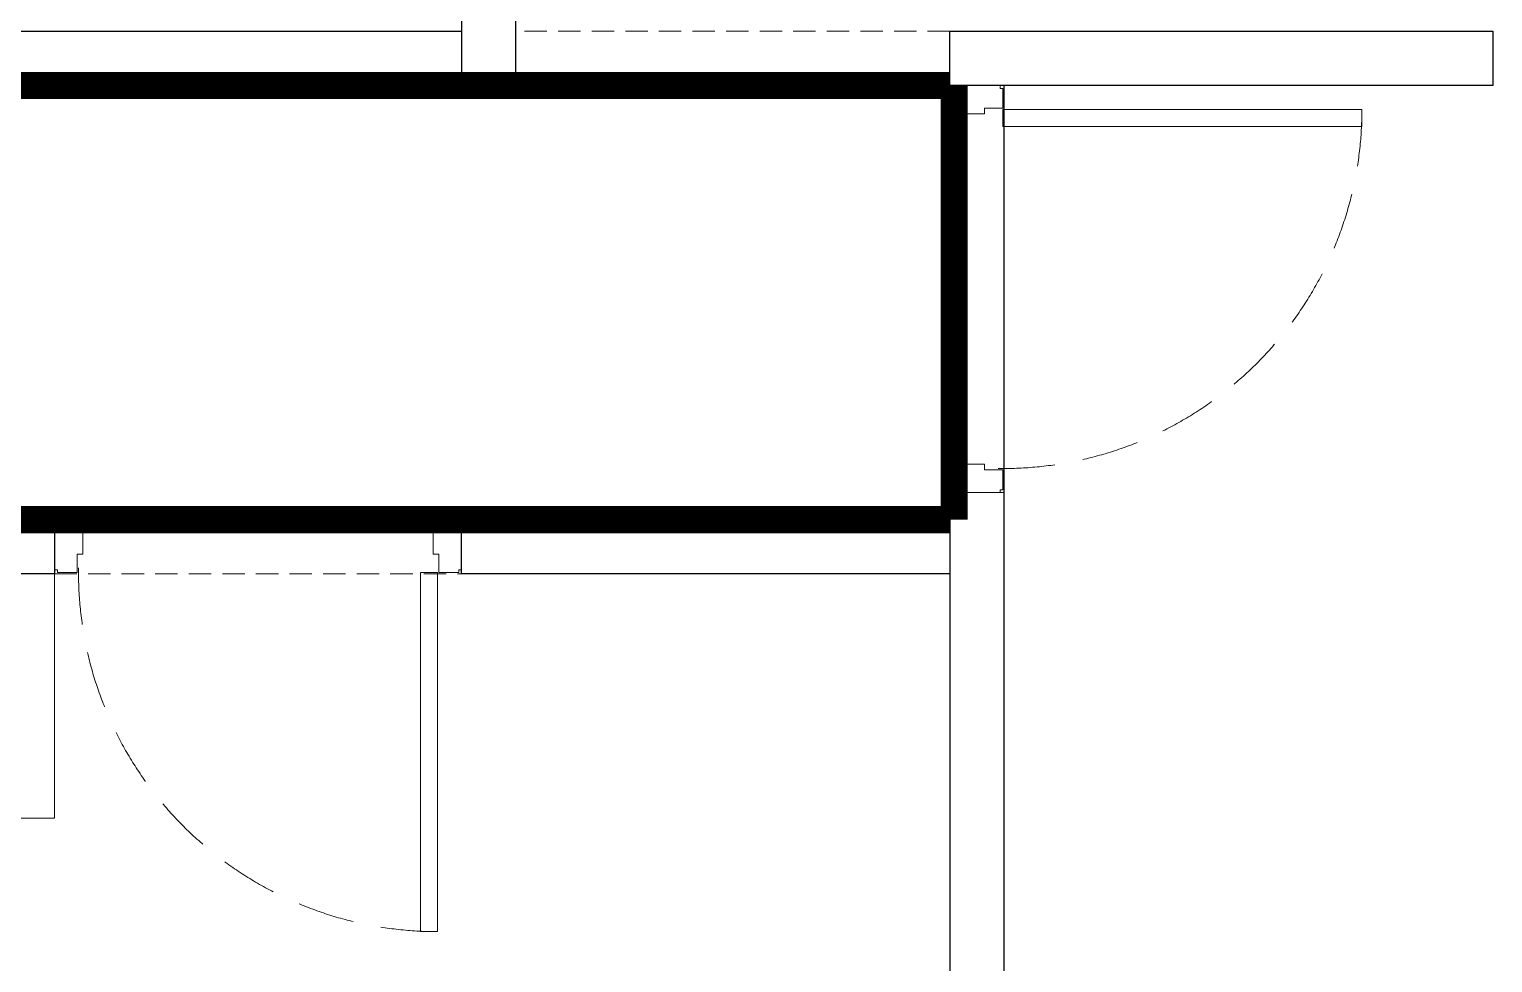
# Model space of a CAD drawing. Header units: feet. Extents: x 6972614 to 7004462, y -5279436 to -5273695.
# Drawn here: x 6988928 to 6991624, y -5277221 to -5275501 of the extents above; entities that cross this region are included whole.
import ezdxf

# ---------------------------------------------------------------- set-up
doc = ezdxf.new("R2010")
doc.units = ezdxf.units.FT
doc.header["$LTSCALE"] = 33
doc.header["$MEASUREMENT"] = 0
for name, pattern in [('a_p6_plan_L18$0$HIDDEN', [0.375, 0.25, -0.125]), ('ACAD_ISO03W100', [30, 12, -18]), ('HIDDEN2', [4.7625, 3.175, -1.5875])]:
    doc.linetypes.add(name, pattern=pattern)
for name, color, linetype, lineweight in [('Door', 2, 'Continuous', 13), ('LENS-CURTAIN', 5, 'a_p6_plan_L18$0$HIDDEN', 9), ('LENS-DOOR', 34, 'Continuous', 20), ('LENS-PARTITION', 21, 'Continuous', 25), ('LK-FF&E WALL', 1, 'Continuous', 9), ('LK-TILES FINISH', 251, 'Continuous', 5)]:
    doc.layers.add(name, color=color, linetype=linetype, lineweight=lineweight)
doc.layers.add('LAMINATE FINISH', color=80, linetype='Continuous')

# ---------------------------------------------------------------- blocks, each defined once
blk = doc.blocks.new('*U43')
at = {"layer": 'LENS-DOOR'}
for p, q in [((548121.7, 1779235.3), (548121.7, 1778573.8)), ((548121.7, 1779235.3), (548153, 1779235.3)), ((548153, 1778573.8), (548153, 1779235.3)), ((547447.3, 1778568.6), (547452.5, 1778568.6)), ((547447.3, 1778484.1), (547447.3, 1778568.6)), ((547452.5, 1778573.8), (547488.9, 1778573.8)), ((547452.5, 1778568.6), (547452.5, 1778573.8)), ((547488.9, 1778539.9), (547488.9, 1778573.8)), ((548121.7, 1778573.8), (548153, 1778573.8)), ((548192.1, 1778573.8), (548155.6, 1778573.8)), ((548155.6, 1778539.9), (548155.6, 1778573.8)), ((548192.1, 1778568.6), (548192.1, 1778573.8)), ((548197.3, 1778568.6), (548192.1, 1778568.6)), ((548197.3, 1778484.1), (548197.3, 1778568.6)), ((547488.9, 1778539.9), (547499.3, 1778539.9)), ((547499.3, 1778478.9), (547499.3, 1778539.9)), ((548145.2, 1778478.9), (548145.2, 1778539.9)), ((548155.6, 1778539.9), (548145.2, 1778539.9)), ((547447.3, 1778484.1), (547452.5, 1778484.1)), ((547452.5, 1778478.9), (547452.5, 1778484.1)), ((547452.5, 1778478.9), (547499.3, 1778478.9)), ((548192.1, 1778478.9), (548145.2, 1778478.9)), ((548192.1, 1778478.9), (548192.1, 1778484.1)), ((548197.3, 1778484.1), (548192.1, 1778484.1))]:
    blk.add_line(p, q, dxfattribs=at)
at = {"layer": 'LENS-DOOR', "color": 7, "linetype": 'HIDDEN2'}
blk.add_ellipse((548153, 1778573.8), major_axis=(-661.5, 0), ratio=1, start_param=-1.570791, end_param=0.051209, dxfattribs=at)
blk = doc.blocks.new('*U44')
at = {"layer": 'LENS-DOOR'}
for p, q in [((548121.7, 1779235.3), (548121.7, 1778573.8)), ((548121.7, 1779235.3), (548153, 1779235.3)), ((548153, 1778573.8), (548153, 1779235.3)), ((547447.3, 1778568.6), (547452.5, 1778568.6)), ((547447.3, 1778484.1), (547447.3, 1778568.6)), ((547452.5, 1778573.8), (547488.9, 1778573.8)), ((547452.5, 1778568.6), (547452.5, 1778573.8)), ((547488.9, 1778539.9), (547488.9, 1778573.8)), ((548121.7, 1778573.8), (548153, 1778573.8)), ((548192.1, 1778573.8), (548155.6, 1778573.8)), ((548155.6, 1778539.9), (548155.6, 1778573.8)), ((548192.1, 1778568.6), (548192.1, 1778573.8)), ((548197.3, 1778568.6), (548192.1, 1778568.6)), ((548197.3, 1778484.1), (548197.3, 1778568.6)), ((547488.9, 1778539.9), (547499.3, 1778539.9)), ((547499.3, 1778478.9), (547499.3, 1778539.9)), ((548145.2, 1778478.9), (548145.2, 1778539.9)), ((548155.6, 1778539.9), (548145.2, 1778539.9)), ((547447.3, 1778484.1), (547452.5, 1778484.1)), ((547452.5, 1778478.9), (547452.5, 1778484.1)), ((547452.5, 1778478.9), (547499.3, 1778478.9)), ((548192.1, 1778478.9), (548145.2, 1778478.9)), ((548192.1, 1778478.9), (548192.1, 1778484.1)), ((548197.3, 1778484.1), (548192.1, 1778484.1))]:
    blk.add_line(p, q, dxfattribs=at)
at = {"layer": 'LENS-DOOR', "color": 7, "linetype": 'HIDDEN2'}
blk.add_ellipse((548153, 1778573.8), major_axis=(-661.5, 0), ratio=1, start_param=-1.570791, end_param=0.051209, dxfattribs=at)

msp = doc.modelspace()

# ---------------------------------------------------------------- linework, layer by layer
at = {"layer": 'LAMINATE FINISH', "color": 85, "linetype": 'ACAD_ISO03W100', "ltscale": 0.05, "const_width": 50}
for points in [[(6990632.2, -5275605), (6990632.2, -5276405)], [(6989739.6, -5276405), (6988959.1, -5276405)]]:
    msp.add_lwpolyline(points, dxfattribs=at)
at = {"layer": 'LENS-CURTAIN', "ltscale": 5}
for points in [[(6989824.4, -5275605), (6990624.4, -5275605), (6990624.4, -5275505), (6989824.4, -5275505)], [(6990724.4, -5276355), (6990724.4, -5275605), (6990624.4, -5275605), (6990624.4, -5276355)], [(6988974.4, -5276505), (6989724.4, -5276505), (6989724.4, -5276405), (6988974.4, -5276405)]]:
    msp.add_lwpolyline(points, close=True, dxfattribs=at)
at = {"layer": 'LENS-PARTITION'}
for points in [[(6989824.4, -5275605), (6989824.4, -5274005), (6989724.4, -5274005), (6989724.4, -5275605)], [(6988524.4, -5275505), (6989724.4, -5275505), (6989724.4, -5275605), (6988524.4, -5275605)], [(6990624.4, -5275605), (6990624.4, -5275505), (6991624.4, -5275505), (6991624.4, -5275605)], [(6990624.4, -5275605), (6990624.4, -5279126), (6990724.4, -5279126), (6990724.4, -5275605)], [(6988974.4, -5276505), (6987224.4, -5276505), (6987224.4, -5276405), (6988974.4, -5276405)], [(6990624.4, -5276505), (6989724.4, -5276505), (6989724.4, -5276405), (6990624.4, -5276405)]]:
    msp.add_lwpolyline(points, close=True, dxfattribs=at)
at = {"layer": 'LK-FF&E WALL'}
msp.add_lwpolyline([(6988974.4, -5276505), (6987774.4, -5276505), (6987774.4, -5276955), (6988974.4, -5276955)], close=True, dxfattribs=at)
at = {"layer": 'LK-TILES FINISH', "color": 212, "linetype": 'ACAD_ISO03W100', "ltscale": 0.05, "const_width": 50}
for points in [[(6987224.4, -5275605), (6990624.4, -5275605)], [(6988974.4, -5276405), (6987224.4, -5276405)], [(6990624.4, -5276405), (6989724.4, -5276405)]]:
    msp.add_lwpolyline(points, dxfattribs=at)

# ---------------------------------------------------------------- block references
at = {"layer": 'Door', "xscale": -1}
for name, p, rotation in [('*U44', (5212148.1, -5823802.3), 270), ('*U43', (6441527.2, -3497928.7), 180)]:
    msp.add_blockref(name, p, dxfattribs=dict(at, rotation=rotation))

doc.saveas('drawing.dxf')
